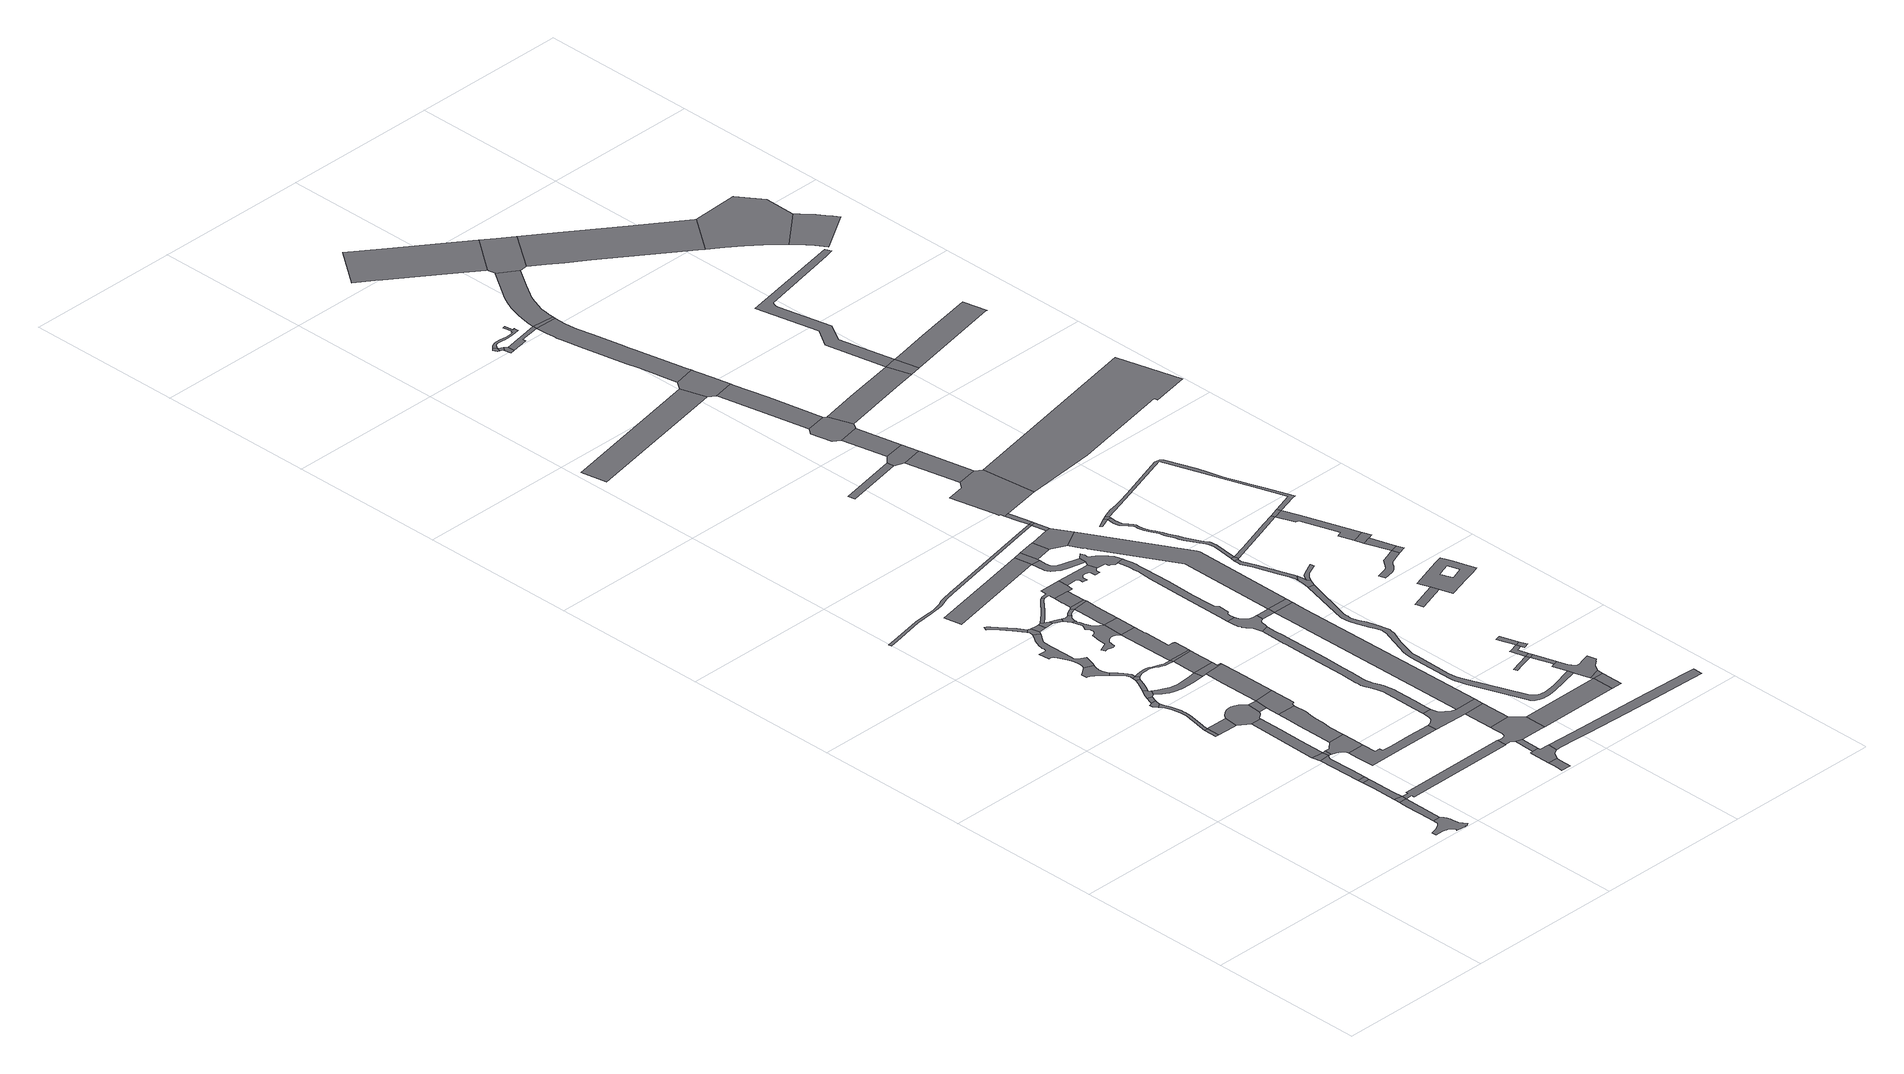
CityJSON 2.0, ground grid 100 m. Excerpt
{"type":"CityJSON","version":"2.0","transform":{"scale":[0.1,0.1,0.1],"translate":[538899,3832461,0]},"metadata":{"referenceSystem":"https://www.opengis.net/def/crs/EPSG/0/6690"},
"CityObjects":{
"road1":{"type":"Road","geometry":[{"type":"MultiSurface","lod":"1","boundaries":[[[0,1,2,3,4,5,6,7,8,9,10,11,12,13,14,15,16,17,18,19,20,21,22,23,24,25,26,27,28,29,30]]]}]},
"road2":{"type":"Road","attributes":{"RoadStructureAttribute.sectionType":"1"},"geometry":[{"type":"MultiSurface","lod":"1","boundaries":[[[31,32,33,34,0,30,35,36]]]}]},
"road3":{"type":"Road","geometry":[{"type":"MultiSurface","lod":"1","boundaries":[[[37,31,36,38]]]}]},
"road4":{"type":"Road","attributes":{"RoadStructureAttribute.sectionType":"1"},"geometry":[{"type":"MultiSurface","lod":"1","boundaries":[[[39,40,41,37,38,42,43,44]]]}]},
"road5":{"type":"Road","geometry":[{"type":"MultiSurface","lod":"1","boundaries":[[[45,46,39,44]]]}]},
"road6":{"type":"Road","geometry":[{"type":"MultiSurface","lod":"1","boundaries":[[[47,48,49,50]]]}]},
"road7":{"type":"Road","attributes":{"RoadStructureAttribute.sectionType":"1"},"geometry":[{"type":"MultiSurface","lod":"1","boundaries":[[[51,52,53,54,55,56,46,45]]]}]},
"road8":{"type":"Road","geometry":[{"type":"MultiSurface","lod":"1","boundaries":[[[57,56,55,58]]]}]},
"road9":{"type":"Road","attributes":{"RoadStructureAttribute.sectionType":"1"},"geometry":[{"type":"MultiSurface","lod":"1","boundaries":[[[59,60,61,62,63,64,65,66,67,68,69,70,71,72,73,74,75,76,77,78,79,80,81,47,50]]]}]},
"road10":{"type":"Road","attributes":{"RoadStructureAttribute.sectionType":"1"},"geometry":[{"type":"MultiSurface","lod":"1","boundaries":[[[82,83,50,49,84,85,86]]]}]},
"road11":{"type":"Road","geometry":[{"type":"MultiSurface","lod":"1","boundaries":[[[87,88,89,90,72,71,91,92,93]]]}]},
"road12":{"type":"Road","attributes":{"RoadStructureAttribute.sectionType":"1"},"geometry":[{"type":"MultiSurface","lod":"1","boundaries":[[[58,55,94,95]]]}]},
"road13":{"type":"Road","attributes":{"RoadStructureAttribute.sectionType":"1"},"geometry":[{"type":"MultiSurface","lod":"1","boundaries":[[[96,97,98,87,93,99]]]}]},
"road14":{"type":"Road","attributes":{"RoadStructureAttribute.sectionType":"1"},"geometry":[{"type":"MultiSurface","lod":"1","boundaries":[[[100,101,102,103,57,58,104,105,106,107]]]}]},
"road15":{"type":"Road","geometry":[{"type":"MultiSurface","lod":"1","boundaries":[[[108,109,96,99,110,111,112,113]]]}]},
"road16":{"type":"Road","geometry":[{"type":"MultiSurface","lod":"1","boundaries":[[[114,115,95,94,116,117,118,119,120,121,122]]]}]},
"road17":{"type":"Road","geometry":[{"type":"MultiSurface","lod":"1","boundaries":[[[123,124,125,126,127,128,129,130,131,132,133,134,135,136,137,138,139,140,141,142,143,144,145,146,147,148]]]}]},
"road18":{"type":"Road","geometry":[{"type":"MultiSurface","lod":"1","boundaries":[[[149,150,151,152,153,154,155,156,157,86,85,100,107,158,159,160,161,162,163]]]}]},
"road19":{"type":"Road","attributes":{"RoadStructureAttribute.sectionType":"1"},"geometry":[{"type":"MultiSurface","lod":"1","boundaries":[[[164,165,166,108,113,167,168,169,170]]]}]},
"road20":{"type":"Road","attributes":{"RoadStructureAttribute.sectionType":"1"},"geometry":[{"type":"MultiSurface","lod":"1","boundaries":[[[171,172,173,174,175,176,138,137,177,178,179,180,181,182,183,184]]]}]},
"road21":{"type":"Road","attributes":{"RoadStructureAttribute.sectionType":"1"},"geometry":[{"type":"MultiSurface","lod":"1","boundaries":[[[185,186,187,188,38,36,189,190,191,192,193]]]}]},
"road22":{"type":"Road","geometry":[{"type":"MultiSurface","lod":"1","boundaries":[[[184,183,164,170,194,195]]]}]},
"road23":{"type":"Road","attributes":{"RoadStructureAttribute.sectionType":"1"},"geometry":[{"type":"MultiSurface","lod":"1","boundaries":[[[196,197,198,199,200,201,202,203,204,205,206,207,208,209,210,211,212,213,214,215,216,217,218,219,220,221,222,223,224,225,226,227,228,229,230,231,232,233,234,235,236,123,148,237,238,239,240,241,242,243,244,245,246,247,248]]]}]},
"road24":{"type":"Road","attributes":{"RoadStructureAttribute.sectionType":"1"},"geometry":[{"type":"MultiSurface","lod":"1","boundaries":[[[249,250,251,252,253,254,255,111,110,256,257,258,259,260,261,262,263,264,265,266,267]]]}]},
"road25":{"type":"Road","attributes":{"RoadStructureAttribute.sectionType":"1"},"geometry":[{"type":"MultiSurface","lod":"1","boundaries":[[[268,269,270,271,114,122,272,273,274,275,276,277]]]}]},
"road26":{"type":"Road","attributes":{"RoadStructureAttribute.sectionType":"1"},"geometry":[{"type":"MultiSurface","lod":"1","boundaries":[[[163,162,278,279]]]}]},
"road27":{"type":"Road","attributes":{"RoadStructureAttribute.sectionType":"1"},"geometry":[{"type":"MultiSurface","lod":"1","boundaries":[[[280,281,282,283,284,285,286,287,288,289,290]]]}]},
"road28":{"type":"Road","attributes":{"RoadStructureAttribute.sectionType":"1"},"geometry":[{"type":"MultiSurface","lod":"1","boundaries":[[[291,292,293,294,295,296,120,119,297,298,299,300,301,302]]]}]},
"road29":{"type":"Road","attributes":{"RoadStructureAttribute.sectionType":"1"},"geometry":[{"type":"MultiSurface","lod":"1","boundaries":[[[303,304,305,306,307,308,309,310,311,312,313,184,195,314,315,316,317,318,319,320,321,322,323,324,325,326]]]}]},
"road30":{"type":"Road","geometry":[{"type":"MultiSurface","lod":"1","boundaries":[[[327,328,329,330,279,278,268,277]]]}]},
"road31":{"type":"Road","geometry":[{"type":"MultiSurface","lod":"1","boundaries":[[[331,290,289,332,196,248,333,334]]]}]},
"road32":{"type":"Road","attributes":{"RoadStructureAttribute.sectionType":"1"},"geometry":[{"type":"MultiSurface","lod":"1","boundaries":[[[335,334,333,336,337]]]}]},
"road33":{"type":"Road","attributes":{"RoadStructureAttribute.sectionType":"1"},"geometry":[{"type":"MultiSurface","lod":"1","boundaries":[[[338,339,340,341,279,330]]]}]},
"road34":{"type":"Road","geometry":[{"type":"MultiSurface","lod":"1","boundaries":[[[342,337,336,343,344,345,346,347,348]]]}]},
"road35":{"type":"Road","geometry":[{"type":"MultiSurface","lod":"1","boundaries":[[[349,350,351,352,353,267,266,340,339]]]}]},
"road36":{"type":"Road","attributes":{"RoadStructureAttribute.sectionType":"1"},"geometry":[{"type":"MultiSurface","lod":"1","boundaries":[[[354,355,356,325,357,267,353]]]}]},
"road37":{"type":"Road","geometry":[{"type":"MultiSurface","lod":"1","boundaries":[[[358,359,360,361,362,363,364,365,366,367,368,369,370,371,372,373,374,375,376,377,378,379,380,381,382,383,384,385,386,387,388,389,390,391,392,393,394,395,396,397,398,399,400,401,402,403,404,405,406,407,408,409,410,411,412,413,414,415,416,417,418,419,420,421,422,423,424]]]}]},
"road38":{"type":"Road","attributes":{"RoadStructureAttribute.sectionType":"1"},"geometry":[{"type":"MultiSurface","lod":"1","boundaries":[[[425,426,427,428,344,343,429,430,431]]]}]},
"road39":{"type":"Road","geometry":[{"type":"MultiSurface","lod":"1","boundaries":[[[326,325,356,432]]]}]},
"road40":{"type":"Road","attributes":{"RoadStructureAttribute.sectionType":"1"},"geometry":[{"type":"MultiSurface","lod":"1","boundaries":[[[433,434,435,436,437,438,439]]]}]},
"road41":{"type":"Road","geometry":[{"type":"MultiSurface","lod":"1","boundaries":[[[440,441,442,443,444,445,446,431,430,358,424,447,448,449,450,451,452,453,454]]]}]},
"road42":{"type":"Road","attributes":{"RoadStructureAttribute.sectionType":"1"},"geometry":[{"type":"MultiSurface","lod":"1","boundaries":[[[455,456,457,458,459,460,342,348,461,462,463,464,465,466,467]]]}]},
"road43":{"type":"Road","attributes":{"RoadStructureAttribute.sectionType":"1"},"geometry":[{"type":"MultiSurface","lod":"1","boundaries":[[[410,468,326,432,469,470,471,472,473,474,475,476,477]]]}]},
"road44":{"type":"Road","attributes":{"RoadStructureAttribute.sectionType":"1"},"geometry":[{"type":"MultiSurface","lod":"1","boundaries":[[[478,479,480,481,482,483,484,485,486,487,488,489,490,491,492,493,494,495,496,497,498,499,500,501,502,503]]]}]},
"road45":{"type":"Road","geometry":[{"type":"MultiSurface","lod":"1","boundaries":[[[504,505,506,507,508,433,439,509,510,511,512,513,514,515]]]}]},
"road46":{"type":"Road","attributes":{"RoadStructureAttribute.sectionType":"1"},"geometry":[{"type":"MultiSurface","lod":"1","boundaries":[[[516,517,518,519,520]]]}]},
"road47":{"type":"Road","attributes":{"RoadStructureAttribute.sectionType":"1"},"geometry":[{"type":"MultiSurface","lod":"1","boundaries":[[[521,504,515,522]]]}]},
"road48":{"type":"Road","attributes":{"RoadStructureAttribute.sectionType":"1"},"geometry":[{"type":"MultiSurface","lod":"1","boundaries":[[[523,524,525,526,527,528,529,530,454,453,531,532,533,534,535,536]]]}]},
"road49":{"type":"Road","geometry":[{"type":"MultiSurface","lod":"1","boundaries":[[[411,410,477,537]]]}]},
"road50":{"type":"Road","attributes":{"RoadStructureAttribute.sectionType":"1"},"geometry":[{"type":"MultiSurface","lod":"1","boundaries":[[[538,539,536,540,541,542,411,537]]]}]},
"road51":{"type":"Road","geometry":[{"type":"MultiSurface","lod":"1","boundaries":[[[543,544,523,536,539]]]}]},
"road52":{"type":"Road","attributes":{"RoadStructureAttribute.sectionType":"1"},"geometry":[{"type":"MultiSurface","lod":"1","boundaries":[[[545,546,547,548,549,550,302,301,551,552,553,554,555,556,557,558,559,560,561]]]}]},
"road53":{"type":"Road","geometry":[{"type":"MultiSurface","lod":"1","boundaries":[[[562,563,564,565,566,567,568,569,570,193,192,571,572,573,574,575,576,577,578,521,522,579,580,581,582,583,584]]]}]},
"road54":{"type":"Road","attributes":{"RoadStructureAttribute.sectionType":"1"},"geometry":[{"type":"MultiSurface","lod":"1","boundaries":[[[585,586,587,588,544,543,589,590]]]}]},
"road55":{"type":"Road","geometry":[{"type":"MultiSurface","lod":"1","boundaries":[[[591,592,593,594,455,467,595,596,597,585,590,598,599,600,601,602]]]}]},
"road56":{"type":"Road","attributes":{"RoadStructureAttribute.sectionType":"1"},"geometry":[{"type":"MultiSurface","lod":"1","boundaries":[[[551,562,584,552]]]}]},
"road57":{"type":"Road","attributes":{"RoadStructureAttribute.sectionType":"1"},"geometry":[{"type":"MultiSurface","lod":"1","boundaries":[[[603,604,605,606,607,608,609,610,611,612,613,614,615,616,617,618,619,620,621,622,623,624,625,626,627,628,629,630,631,632,633,634,635,636,637,638,639,545,561]]]}]},
"road58":{"type":"Road","attributes":{"RoadStructureAttribute.sectionType":"1"},"geometry":[{"type":"MultiSurface","lod":"1","boundaries":[[[640,602,601,641,642,643,644,645,646,647,648,649,650,651,652,653,654,655,656,657,658,659]]]}]},
"road59":{"type":"Road","geometry":[{"type":"MultiSurface","lod":"1","boundaries":[[[660,516,520,661,662]]]}]},
"road60":{"type":"Road","geometry":[{"type":"MultiSurface","lod":"1","boundaries":[[[663,664,665,666,667,668,669,670,671,623,622,672,673,674,675,676,677,678,679,680,681,682,683]]]}]},
"road61":{"type":"Road","attributes":{"RoadStructureAttribute.sectionType":"1"},"geometry":[{"type":"MultiSurface","lod":"1","boundaries":[[[684,685,686,554,553,687,688]]]}]},
"road62":{"type":"Road","attributes":{"RoadStructureAttribute.sectionType":"1"},"geometry":[{"type":"MultiSurface","lod":"1","boundaries":[[[520,689,690,691,692,693,694,695,696,697,698,699,700,701,661]]]}]},
"road63":{"type":"Road","attributes":{"RoadStructureAttribute.sectionType":"1"},"geometry":[{"type":"MultiSurface","lod":"1","boundaries":[[[702,660,662,703]]]}]},
"road64":{"type":"Road","attributes":{"RoadStructureAttribute.sectionType":"1"},"geometry":[{"type":"MultiSurface","lod":"1","boundaries":[[[704,705,706,707,708,709,710,711,712,713,714,715,716,717,718,719,720,721,722,723,724,725,726,727,728,729,663,683]]]}]},
"road65":{"type":"Road","attributes":{"RoadStructureAttribute.sectionType":"1"},"geometry":[{"type":"MultiSurface","lod":"1","boundaries":[[[581,580,730,731]]]}]},
"road66":{"type":"Road","attributes":{"RoadStructureAttribute.sectionType":"1"},"geometry":[{"type":"MultiSurface","lod":"1","boundaries":[[[732,733,734,735,736]]]}]},
"road67":{"type":"Road","attributes":{"RoadStructureAttribute.sectionType":"1"},"geometry":[{"type":"MultiSurface","lod":"1","boundaries":[[[737,677,676,684,738]]]}]},
"road68":{"type":"Road","geometry":[{"type":"MultiSurface","lod":"1","boundaries":[[[739,740,741,742,743,744,745,746,696,695,747,748,659,658,749,750,751,752,753,720,719]]]}]},
"road69":{"type":"Road","attributes":{"RoadStructureAttribute.sectionType":"1"},"geometry":[{"type":"MultiSurface","lod":"1","boundaries":[[[754,755,756,757,513,512,758,759,760,761,762,763,764,765]]]}]},
"road70":{"type":"Road","geometry":[{"type":"MultiSurface","lod":"1","boundaries":[[[738,684,688,766]]]}]},
"road71":{"type":"Road","geometry":[{"type":"MultiSurface","lod":"1","boundaries":[[[767,768,769,770,771,702,703,772,773,774,775]]]}]},
"road72":{"type":"Road","attributes":{"RoadStructureAttribute.sectionType":"1"},"geometry":[{"type":"MultiSurface","lod":"1","boundaries":[[[776,777,778,775,774,779,780,781,782,783,738,766]]]}]},
"road73":{"type":"Road","attributes":{"RoadStructureAttribute.sectionType":"1"},"geometry":[{"type":"MultiSurface","lod":"1","boundaries":[[[784,785,786,787]]]}]},
"road74":{"type":"Road","attributes":{"RoadStructureAttribute.sectionType":"1"},"geometry":[{"type":"MultiSurface","lod":"1","boundaries":[[[788,503,768,767]]]}]},
"road75":{"type":"Road","geometry":[{"type":"MultiSurface","lod":"1","boundaries":[[[789,478,503,788]]]}]},
"road76":{"type":"Road","attributes":{"RoadStructureAttribute.sectionType":"1"},"geometry":[{"type":"MultiSurface","lod":"1","boundaries":[[[790,791,792,793,794,478,789]]]}]},
"road77":{"type":"Road","geometry":[{"type":"MultiSurface","lod":"1","boundaries":[[[795,796,797,798,799,800]]]}]},
"road78":{"type":"Road","attributes":{"RoadStructureAttribute.sectionType":"1"},"geometry":[{"type":"MultiSurface","lod":"1","boundaries":[[[801,802,803,804,805,806,807,808,809,810,811,812,813,814,815,816,817,818,819,820,821,822,823,824,825,826,827,828,829,830,831,832,833,834,835,836,837,838,839,840,841,842,843,844,845,846,847,848,849,850,851,852,853,854,855,856,857,858,859,860,861,862,863,864,865,866,867,868]]]}]},
"road79":{"type":"Road","geometry":[{"type":"MultiSurface","lod":"1","boundaries":[[[731,730,869,870]]]}]},
"road80":{"type":"Road","attributes":{"RoadStructureAttribute.sectionType":"1"},"geometry":[{"type":"MultiSurface","lod":"1","boundaries":[[[871,872,731,870]]]}]},
"road81":{"type":"Road","geometry":[{"type":"MultiSurface","lod":"1","boundaries":[[[873,795,800,874]]]}]},
"road82":{"type":"Road","attributes":{"RoadStructureAttribute.sectionType":"1"},"geometry":[{"type":"MultiSurface","lod":"1","boundaries":[[[874,800,875,876]]]}]},
"road83":{"type":"Road","attributes":{"RoadStructureAttribute.sectionType":"1"},"geometry":[{"type":"MultiSurface","lod":"1","boundaries":[[[877,878,879,880,795,873,881,882]]]}]},
"road84":{"type":"Road","geometry":[{"type":"MultiSurface","lod":"1","boundaries":[[[883,884,885,886,887,888,876,875,889,837,836,872,871,890,891,892,893,894,895]]]}]},
"road85":{"type":"Road","geometry":[{"type":"MultiSurface","lod":"1","boundaries":[[[896,897,898,899,900,901,902,903,904,793,792,905,906,907]]]}]},
"road86":{"type":"Road","geometry":[{"type":"MultiSurface","lod":"1","boundaries":[[[908,909,910,911,912]]]}]},
"road87":{"type":"Road","attributes":{"RoadStructureAttribute.sectionType":"1"},"geometry":[{"type":"MultiSurface","lod":"1","boundaries":[[[913,914,915,916,917,877,918]]]}]},
"road88":{"type":"Road","geometry":[{"type":"MultiSurface","lod":"1","boundaries":[[[919,920,918,877,882]]]}]},
"road89":{"type":"Road","attributes":{"RoadStructureAttribute.sectionType":"1"},"geometry":[{"type":"MultiSurface","lod":"1","boundaries":[[[921,912,911,922,923,924]]]}]},
"road90":{"type":"Road","geometry":[{"type":"MultiSurface","lod":"1","boundaries":[[[925,926,927,928,801,868,929,930]]]}]},
"road91":{"type":"Road","geometry":[{"type":"MultiSurface","lod":"1","boundaries":[[[931,932,933,934]]]}]},
"road92":{"type":"Road","geometry":[{"type":"MultiSurface","lod":"1","boundaries":[[[924,923,935,936,937]]]}]},
"road93":{"type":"Road","attributes":{"RoadStructureAttribute.sectionType":"1"},"geometry":[{"type":"MultiSurface","lod":"1","boundaries":[[[938,939,940,941,942,943,944,945,946,927,926,947,948,949]]]}]},
"road94":{"type":"Road","geometry":[{"type":"MultiSurface","lod":"1","boundaries":[[[950,938,949,951,952]]]}]},
"road95":{"type":"Road","attributes":{"RoadStructureAttribute.sectionType":"1"},"geometry":[{"type":"MultiSurface","lod":"1","boundaries":[[[934,953,954,955,956,957,958,959,960,961,962,963,964,965,966,967,968,969,970,971,972,973,974,975,976,950,952,977,978,979,980,981,982,983,984,985,986,987,988,989,990,991,992,993,994,995,996,997,998,999,1000]]]}]},
"road96":{"type":"Road","geometry":[{"type":"MultiSurface","lod":"1","boundaries":[[[1001,931,934,1000,1002]]]}]},
"road97":{"type":"Road","geometry":[{"type":"MultiSurface","lod":"1","boundaries":[[[1003,1004,784,787,1005,1006]]]}]},
"road98":{"type":"Road","attributes":{"RoadStructureAttribute.sectionType":"1"},"geometry":[{"type":"MultiSurface","lod":"1","boundaries":[[[1006,1005,898,897]]]}]},
"road99":{"type":"Road","geometry":[{"type":"MultiSurface","lod":"1","boundaries":[[[1007,1008,1009,1010,1011,1012,930,929]]]}]},
"road100":{"type":"Road","attributes":{"RoadStructureAttribute.sectionType":"1"},"geometry":[{"type":"MultiSurface","lod":"1","boundaries":[[[1013,1014,1015,1016,1017,1018,1019,1020,1021,1022,1023,1024,1025,1026,1027,1028,1029,1030,1031,1032,1033,1034,1035,1036,1037,1038,1039,1040,1041,1042,908,912]]]}]},
"road101":{"type":"Road","attributes":{"RoadStructureAttribute.sectionType":"1"},"geometry":[{"type":"MultiSurface","lod":"1","boundaries":[[[1043,1044,1004,1003]]]}]},
"road102":{"type":"Road","geometry":[{"type":"MultiSurface","lod":"1","boundaries":[[[1045,1046,1047,1048,1049,1044,1043,1050,1051]]]}]},
"road103":{"type":"Road","attributes":{"RoadStructureAttribute.sectionType":"1"},"geometry":[{"type":"MultiSurface","lod":"1","boundaries":[[[1052,937,936,1053,1054,1055]]]}]},
"road104":{"type":"Road","geometry":[{"type":"MultiSurface","lod":"1","boundaries":[[[1056,1057,1058,1059,1060]]]}]},
"road105":{"type":"Road","attributes":{"RoadStructureAttribute.sectionType":"1"},"geometry":[{"type":"MultiSurface","lod":"1","boundaries":[[[1061,1062,1063,1064,1065,1066,1067,1068,1046,1045]]]}]},
"road106":{"type":"Road","geometry":[{"type":"MultiSurface","lod":"1","boundaries":[[[1069,1070,1071,1072,1073,1074,1075,732,736,1065,1064]]]}]},
"road107":{"type":"Road","attributes":{"RoadStructureAttribute.sectionType":"1"},"geometry":[{"type":"MultiSurface","lod":"1","boundaries":[[[1076,1077,1078,952,951,1079,1080]]]}]},
"road108":{"type":"Road","attributes":{"RoadStructureAttribute.sectionType":"1"},"geometry":[{"type":"MultiSurface","lod":"1","boundaries":[[[1055,1081,1082,1083,1084,1085,1086,1087,1088,1089,1073,1072,1090,1091,1092,1093,1094,1095,1096,1097,1098,1099,1100]]]}]},
"road109":{"type":"Road","geometry":[{"type":"MultiSurface","lod":"1","boundaries":[[[1052,1055,1100,1101]]]}]},
"road110":{"type":"Road","geometry":[{"type":"MultiSurface","lod":"1","boundaries":[[[1102,1103,1104,1105,1106,1107,1108,1109,1110,1111,1112,1113,1114,1115,1116,1117,1118,1119]]]}]},
"road111":{"type":"Road","attributes":{"RoadStructureAttribute.sectionType":"1"},"geometry":[{"type":"MultiSurface","lod":"1","boundaries":[[[1120,1121,1122,1123,1124,1125,1056,1060,1126,1127,1128,1129,1130,1131,1132,1133],[1134,1135,1136,1137,1138,1139,1140,1141,1142,1143,1144,1145]]]}]},
"road112":{"type":"Road","attributes":{"RoadStructureAttribute.sectionType":"1"},"geometry":[{"type":"MultiSurface","lod":"1","boundaries":[[[1146,1147,1148,1149,1150,1151,1152,1153,1154,1155,1156,1157,1158,1159,1160,1161,1162,1163,1164,1165,1166,1167,1168,1169,1001,1002,1170,1171,1172,1173,1174,1175,1176]]]}]},
"road113":{"type":"Road","attributes":{"RoadStructureAttribute.sectionType":"1"},"geometry":[{"type":"MultiSurface","lod":"1","boundaries":[[[1177,1178,1102,1179]]]}]},
"road114":{"type":"Road","attributes":{"RoadStructureAttribute.sectionType":"1"},"geometry":[{"type":"MultiSurface","lod":"1","boundaries":[[[1180,1181,1182,1183,1184,1185,1186,1187,1188,1189,1190,1191,1052,1101,1192,1193,1194,1195,1196,1197,1198,1199,1200,1201]]]}]},
"road115":{"type":"Road","geometry":[{"type":"MultiSurface","lod":"1","boundaries":[[[1179,1102,1119,1202]]]}]},
"road116":{"type":"Road","attributes":{"RoadStructureAttribute.sectionType":"1"},"geometry":[{"type":"MultiSurface","lod":"1","boundaries":[[[1203,1204,1051,1050,1205,1206,1207]]]}]},
"road117":{"type":"Road","geometry":[{"type":"MultiSurface","lod":"1","boundaries":[[[1175,1208,1076,1080,1176]]]}]},
"road118":{"type":"Road","geometry":[{"type":"MultiSurface","lod":"1","boundaries":[[[1209,1210,1178,1177,1211]]]}]},
"road119":{"type":"Road","attributes":{"RoadStructureAttribute.sectionType":"1"},"geometry":[{"type":"MultiSurface","lod":"1","boundaries":[[[1212,1176,1080,1213,1214,1215,1216,1210,1209]]]}]},
"road120":{"type":"Road","attributes":{"RoadStructureAttribute.sectionType":"1"},"geometry":[{"type":"MultiSurface","lod":"1","boundaries":[[[1217,1218,1219,1220,1221,1222,1223,1224,1225,1226]]]}]},
"road121":{"type":"Road","attributes":{"RoadStructureAttribute.sectionType":"1"},"geometry":[{"type":"MultiSurface","lod":"1","boundaries":[[[1227,907,906,1228,1229,1230,1231]]]}]},
"road122":{"type":"Road","geometry":[{"type":"MultiSurface","lod":"1","boundaries":[[[1232,1226,1225,1233,1234,1180,1201,1235,1236,1237]]]}]},
"road123":{"type":"Road","geometry":[{"type":"MultiSurface","lod":"1","boundaries":[[[1238,1203,1207,1239]]]}]},
"road124":{"type":"Road","attributes":{"RoadStructureAttribute.sectionType":"1"},"geometry":[{"type":"MultiSurface","lod":"1","boundaries":[[[1240,1241,1242,1237,1236,1243,1244,1245,1246,1247,1248,1249,1250]]]}]},
"road125":{"type":"Road","attributes":{"RoadStructureAttribute.sectionType":"1"},"geometry":[{"type":"MultiSurface","lod":"1","boundaries":[[[1251,1252,1253,1254,1203,1238,1255,1256,1257,1258,1259,1260,1261,1262]]]}]},
"road126":{"type":"Road","attributes":{"RoadStructureAttribute.sectionType":"1"},"geometry":[{"type":"MultiSurface","lod":"1","boundaries":[[[1263,1264,1265,1266,1238,1239,1267,1268]]]}]},
"road127":{"type":"Road","geometry":[{"type":"MultiSurface","lod":"1","boundaries":[[[1269,1250,1249,1270,1271,1272,1273,1274,1275,1276,1277]]]}]},
"road128":{"type":"Road","attributes":{"RoadStructureAttribute.sectionType":"1"},"geometry":[{"type":"MultiSurface","lod":"1","boundaries":[[[1278,1279,1280,1281,1282,1276,1275,1283,1284,1285,1286,1287,1288,1289]]]}]}
},
"vertices":[
[834,169,0],[834,149,0],[832,139,0],[825,131,0],[817,121,0],[785,103,0],[780,102,0],[765,96,0],[742,90,0],[742,61,0],[790,61,0],[808,58,0],[819,57,0],[828,56,0],[840,46,0],[853,36,0],[856,21,0],[855,14,0],[854,14,0],[915,6,0],[918,10,0],[923,10,0],[928,7,0],[946,20,0],[930,42,0],[915,60,0],[910,102,0],[910,119,0],[902,137,0],[894,152,0],[879,169,0],
[833,428,0],[832,404,0],[833,304,0],[833,268,0],[880,244,0],[882,427,0],
[834,469,0],[884,459,0],
[834,706,0],[835,624,0],[835,546,0],[883,529,0],[882,684,0],[881,707,0],
[881,742,0],[829,741,0],
[599,1683,0],[598,1598,0],[620,1598,0],[622,1684,0],
[880,837,0],[878,999,0],[881,1011,0],[888,1022,0],[893,1027,0],[826,1021,0],
[815,1074,0],[890,1071,0],
[626,1719,0],[628,1729,0],[634,1754,0],[641,1796,0],[650,1831,0],[652,1856,0],[652,1882,0],[652,1886,0],[649,1911,0],[644,1941,0],[636,1976,0],[623,2014,0],[616,2041,0],[586,2021,0],[606,1991,0],[619,1959,0],[627,1924,0],[632,1889,0],[632,1881,0],[633,1854,0],[625,1819,0],[613,1759,0],[612,1750,0],
[662,1686,0],[639,1686,0],[734,1595,0],[755,1595,0],[764,1683,0],
[585,2078,0],[575,2071,0],[565,2068,0],[566,2048,0],[615,2059,0],[616,2061,0],[620,2076,0],
[913,1027,0],[913,1071,0],
[606,2129,0],[593,2091,0],[589,2085,0],[635,2119,0],
[823,1546,0],[822,1484,0],[815,1143,0],[815,1091,0],[890,1087,0],[891,1236,0],[892,1396,0],[893,1544,0],
[642,2196,0],[617,2159,0],[655,2131,0],[674,2165,0],[659,2174,0],[665,2183,0],
[992,1115,0],[944,1071,0],[941,1017,0],[966,1002,0],[981,987,0],[989,968,0],[1099,969,0],[1098,1046,0],[1097,1116,0],
[580,2586,0],[549,2564,0],[548,2563,0],[533,2552,0],[523,2545,0],[525,2507,0],[530,2506,0],[541,2503,0],[550,2499,0],[555,2496,0],[558,2495,0],[567,2488,0],[576,2480,0],[593,2463,0],[622,2434,0],[643,2453,0],[636,2466,0],[631,2476,0],[627,2488,0],[624,2501,0],[623,2512,0],[624,2522,0],[625,2530,0],[628,2540,0],[632,2551,0],[636,2561,0],
[924,1712,0],[909,1727,0],[886,1739,0],[864,1744,0],[847,1743,0],[841,1743,0],[821,1738,0],[801,1725,0],[781,1710,0],[893,1556,0],[905,1564,0],[920,1574,0],[930,1584,0],[937,1597,0],[944,1689,0],
[688,2297,0],[686,2291,0],[678,2267,0],[681,2212,0],[696,2242,0],[710,2277,0],[713,2287,0],
[715,2352,0],[705,2374,0],[690,2394,0],[672,2417,0],[671,2418,0],[652,2440,0],[644,2416,0],[652,2408,0],[662,2396,0],[677,2379,0],[685,2362,0],[693,2339,0],[693,2322,0],[718,2327,0],
[1642,478,0],[929,473,0],[929,464,0],[928,457,0],[928,429,0],[928,410,0],[1643,415,0],[1643,418,0],[1642,474,0],
[718,2295,0],[728,2305,0],
[619,3013,0],[611,3001,0],[596,2976,0],[587,2961,0],[578,2941,0],[575,2934,0],[568,2917,0],[563,2902,0],[561,2890,0],[560,2880,0],[561,2877,0],[561,2865,0],[560,2859,0],[560,2858,0],[558,2854,0],[556,2851,0],[553,2849,0],[549,2848,0],[541,2847,0],[504,2851,0],[510,2780,0],[524,2780,0],[531,2780,0],[537,2778,0],[542,2775,0],[543,2773,0],[547,2767,0],[552,2756,0],[570,2716,0],[573,2708,0],[576,2702,0],[579,2692,0],[581,2688,0],[585,2670,0],[588,2654,0],[590,2643,0],[590,2631,0],[590,2629,0],[589,2618,0],[587,2605,0],[586,2600,0],[645,2582,0],[647,2586,0],[651,2598,0],[657,2615,0],[664,2645,0],[625,2668,0],[609,2692,0],[608,2711,0],[608,2752,0],[606,2864,0],[609,2923,0],[655,2988,0],
[922,2114,0],[855,2108,0],[822,2108,0],[805,2108,0],[772,2115,0],[745,2127,0],[710,2144,0],[693,2099,0],[730,2077,0],[750,2070,0],[768,2065,0],[805,2058,0],[820,2058,0],[828,2058,0],[853,2056,0],[888,2059,0],[935,2062,0],[972,2065,0],[967,2122,0],
[992,1506,0],[992,1428,0],[992,1347,0],[992,1240,0],[1096,1219,0],[1106,1279,0],[1105,1337,0],[1111,1381,0],[1117,1421,0],[1113,1506,0],
[992,1597,0],[1004,1688,0],
[602,3116,0],[539,3200,0],[514,3232,0],[501,3245,0],[489,3252,0],[476,3227,0],[486,3222,0],[507,3200,0],[570,3115,0],[616,3051,0],[633,3068,0],
[1342,851,0],[1204,850,0],[1172,849,0],[1135,851,0],[1135,874,0],[1100,874,0],[989,898,0],[993,790,0],[1093,789,0],[1238,788,0],[1487,788,0],[1487,850,0],
[915,2301,0],[900,2306,0],[880,2314,0],[850,2326,0],[833,2336,0],[822,2337,0],[815,2338,0],[807,2339,0],[793,2340,0],[765,2337,0],[743,2335,0],[743,2312,0],[763,2320,0],[790,2323,0],[809,2323,0],[813,2323,0],[830,2321,0],[853,2311,0],[876,2299,0],[893,2291,0],[906,2286,0],[931,2284,0],[966,2279,0],[961,2299,0],
[1118,1526,0],[1131,1526,0],[1136,1534,0],[1135,1697,0],
[641,3064,0],[623,3033,0],[666,3004,0],[653,3059,0],
[693,3057,0],[718,3009,0],[713,3057,0],
[1133,1967,0],[1133,2077,0],[1003,2067,0],[1003,1936,0],
[728,3062,0],[776,3014,0],[775,3035,0],[761,3044,0],[753,3046,0],[748,3047,0],[746,3048,0],
[1133,2084,0],[1118,2084,0],[1108,2083,0],[1108,2088,0],[1107,2123,0],
[1107,2182,0],[1106,2208,0],[1106,2286,0],[967,2149,0],
[858,2945,0],[874,2886,0],[875,2882,0],[856,2844,0],[864,2838,0],[869,2833,0],[870,2832,0],[873,2827,0],[875,2820,0],[876,2813,0],[876,2804,0],[875,2798,0],[873,2792,0],[870,2788,0],[866,2784,0],[861,2781,0],[852,2776,0],[842,2773,0],[832,2716,0],[832,2704,0],[833,2668,0],[774,2643,0],[784,2617,0],[790,2620,0],[796,2621,0],[800,2621,0],[805,2621,0],[818,2615,0],[827,2613,0],[836,2612,0],[841,2612,0],[846,2613,0],[849,2615,0],[852,2618,0],[854,2622,0],[855,2629,0],[856,2642,0],[858,2654,0],[859,2660,0],[862,2666,0],[865,2670,0],[869,2675,0],[874,2679,0],[882,2684,0],[893,2689,0],[895,2690,0],[904,2692,0],[911,2692,0],[917,2692,0],[923,2690,0],[930,2687,0],[943,2679,0],[957,2668,0],[959,2801,0],[941,2812,0],[929,2821,0],[926,2824,0],[918,2833,0],[909,2844,0],[904,2853,0],[899,2863,0],[894,2875,0],[889,2889,0],[888,2895,0],[883,2914,0],[879,2930,0],[878,2940,0],
[828,3013,0],[817,3018,0],[803,3024,0],[782,3032,0],[803,3001,0],[827,2989,0],[839,3008,0],
[1106,2298,0],
[1680,121,0],[1680,77,0],[1680,57,0],[1678,20,0],[1739,17,0],[1742,95,0],[1744,120,0],
[885,3005,0],[880,3003,0],[875,3001,0],[867,3001,0],[865,3001,0],[858,3002,0],[850,3004,0],[878,2948,0],[879,2956,0],[882,2963,0],[886,2971,0],[892,2981,0],[894,2984,0],[903,2995,0],[887,3006,0],
[909,3231,0],[899,3224,0],[874,3201,0],[867,3193,0],[820,3144,0],[795,3118,0],[787,3085,0],[822,3118,0],[835,3132,0],[870,3170,0],[899,3201,0],[906,3209,0],[919,3216,0],
[960,2318,0],[1107,2403,0],[1102,2403,0],[1102,2408,0],[1092,2408,0],[1092,2411,0],[1062,2410,0],[1060,2585,0],[1060,2590,0],[1060,2668,0],
[1383,3788,0],[1326,3775,0],[600,3625,0],[540,3610,0],[510,3600,0],[475,3584,0],[438,3574,0],[413,3569,0],[381,3566,0],[321,3563,0],[263,3555,0],[59,3513,0],[1,3502,0],[4,3485,0],[61,3495,0],[266,3537,0],[323,3545,0],[381,3551,0],[418,3556,0],[443,3559,0],[481,3567,0],[518,3582,0],[548,3592,0],[608,3606,0],[1328,3758,0],[1386,3771,0],
[1698,262,0],[1696,260,0],[1686,260,0],[1681,262,0],[1681,247,0],[1757,145,0],[1767,160,0],[1784,173,0],[1804,181,0],[1806,246,0],[1741,248,0],[1741,261,0],
[1091,3613,0],[789,3552,0],[400,3473,0],[423,3361,0],[1113,3503,0],
[1704,397,0],[1745,386,0],
[945,3047,0],[936,3042,0],[928,3038,0],[910,3028,0],[903,3023,0],[901,3021,0],[900,3020,0],[893,3012,0],[906,2998,0],[911,3003,0],[920,3009,0],[929,3014,0],[940,3019,0],[958,3025,0],
[1060,2801,0],
[1061,2956,0],[1061,3035,0],[958,2995,0],[958,2929,0],[958,2840,0],
[1060,3056,0],[958,3055,0],
[1550,952,0],[1549,906,0],[1544,891,0],[1534,875,0],[1522,865,0],[1507,855,0],[1708,787,0],[1848,788,0],[1847,851,0],[1708,850,0],[1687,855,0],[1667,864,0],[1647,879,0],[1629,894,0],[1617,914,0],[1611,931,0],[1609,951,0],
[1710,594,0],[1710,566,0],[1711,508,0],[1707,491,0],[1701,483,0],[1700,482,0],[1692,477,0],[1683,474,0],[1677,473,0],[1659,418,0],[1676,418,0],[1680,418,0],[1687,415,0],[1695,411,0],[1699,406,0],[1702,403,0],[1704,400,0],[1894,386,0],[1920,386,0],[1919,527,0],[1892,554,0],[1878,567,0],[1849,595,0],
[959,3177,0],[957,3119,0],[957,3107,0],[958,3073,0],[1060,3120,0],[1059,3175,0],
[961,3284,0],[958,3262,0],[959,3242,0],[921,3236,0],[931,3219,0],[959,3219,0],[959,3202,0],[1087,3175,0],[1094,3176,0],[1094,3200,0],[1096,3218,0],[1097,3283,0],
[1608,981,0],[1607,1076,0],[1606,1196,0],[1606,1231,0],[1603,1259,0],[1598,1291,0],[1590,1321,0],[1575,1358,0],[1567,1383,0],[1564,1401,0],[1564,1423,0],[1566,1512,0],[1568,1576,0],[1569,1713,0],[1570,1833,0],[1569,1946,0],[1569,1969,0],[1568,2038,0],[1567,2095,0],[1569,2155,0],[1517,2140,0],[1514,1977,0],[1514,1967,0],[1514,1715,0],[1515,1538,0],[1514,1497,0],[1511,1430,0],[1512,1405,0],[1512,1388,0],[1517,1368,0],[1533,1320,0],[1543,1290,0],[1548,1271,0],[1551,1251,0],[1551,1226,0],[1552,1128,0],[1551,1023,0],
[1308,3280,0],[1169,3221,0],[1179,3216,0],[1184,3204,0],[1182,3181,0],[1214,3181,0],[1214,3209,0],[1219,3219,0],[1229,3227,0],[1244,3229,0],[1266,3227,0],[1274,3220,0],[1279,3207,0],[1279,3181,0],[1312,3181,0],[1314,3198,0],[1316,3210,0],[1324,3218,0],[1334,3223,0],[1318,3283,0],
[1149,3625,0],[1170,3499,0],[1171,3515,0],
[1457,2347,0],[1458,2302,0],[1461,2272,0],[1468,2254,0],[1468,2252,0],[1479,2230,0],[1504,2195,0],[1509,2177,0],[1514,2162,0],[1572,2176,0],[1576,2206,0],[1586,2218,0],[1596,2223,0],[1606,2226,0],[1608,2274,0],[1581,2276,0],[1563,2280,0],[1545,2293,0],[1530,2308,0],[1518,2327,0],[1510,2347,0],
[1697,2227,0],[1697,2222,0],[1697,2127,0],[1836,2128,0],[1837,2226,0],
[1117,3408,0],[1125,3396,0],[1135,3381,0],[1183,3346,0],[1228,3332,0],[1285,3320,0],[1333,3308,0],[1337,3358,0],[1240,3382,0],[1202,3394,0],[1182,3406,0],[1172,3424,0],[1167,3451,0],
[1263,3648,0],[1285,3538,0],
[1507,2375,0],[1508,2397,0],[1525,2412,0],[1527,2483,0],[1510,2500,0],[1510,2552,0],[1509,2660,0],[1511,2750,0],[1512,2850,0],[1512,2940,0],[1511,3032,0],[1510,3077,0],[1510,3092,0],[1507,3125,0],[1499,3172,0],[1496,3187,0],[1449,3176,0],[1452,3167,0],[1454,3159,0],[1460,3124,0],[1463,3092,0],[1464,3065,0],[1466,3039,0],[1461,2942,0],[1459,2677,0],[1457,2407,0],
[2446,389,0],[2446,529,0],
[1011,6083,0],[73,5894,0],[44,5888,0],[74,5722,0],[1058,5919,0],
[1631,2274,0],[1697,2273,0],
[1491,3207,0],[1481,3234,0],[1463,3262,0],[1441,3286,0],[1413,3311,0],[1378,3336,0],[1382,3363,0],[1372,3386,0],[1326,3295,0],[1323,3288,0],[1396,3221,0],[1399,3194,0],[1414,3191,0],[1424,3184,0],[1432,3176,0],
[2822,211,0],[2571,221,0],[2548,222,0],[1987,240,0],[1834,184,0],[1961,177,0],[2044,173,0],[2331,161,0],[2544,155,0],[2828,146,0],[2891,144,0],[2894,208,0],
[1837,2274,0],
[1435,3680,0],[1407,3676,0],[1402,3676,0],[1363,3668,0],[1273,3650,0],[1291,3535,0],[1371,3497,0],[1380,3493,0],[1501,3560,0],
[1840,2934,0],[1840,2943,0],[1835,2953,0],[1422,3414,0],[1424,3412,0],[1432,3397,0],[1434,3392,0],[1699,2907,0],
[1277,4763,0],[894,4686,0],[903,4642,0],[1281,4719,0],
[1416,3776,0],
[1412,3794,0],
[1402,3846,0],[1385,3928,0],[1382,3945,0],[1350,3938,0],[1366,3864,0],
[2344,948,0],[2275,925,0],[2206,902,0],[2213,881,0],[2262,896,0],[2354,924,0],
[2003,2270,0],[1928,1992,0],[1914,1936,0],[1914,1924,0],[1914,1914,0],[1914,1891,0],[1920,1864,0],[1930,1827,0],[1945,1784,0],[1958,1752,0],[1968,1727,0],[1974,1705,0],[1979,1682,0],[1977,1667,0],[1977,1647,0],[1969,1628,0],[1967,1622,0],[1921,1494,0],[1909,1449,0],[1902,1414,0],[1899,1389,0],[1897,1089,0],[1900,1077,0],[1903,1052,0],[1913,1009,0],[1921,982,0],[2042,646,0],[2052,626,0],[2070,606,0],[2092,594,0],[2120,589,0],[2133,589,0],[2155,589,0],[2190,592,0],[2215,595,0],[2409,647,0],[2399,682,0],[2249,638,0],[2202,630,0],[2169,627,0],[2150,628,0],[2137,629,0],[2114,639,0],[2097,656,0],[2084,676,0],[1950,1030,0],[1937,1074,0],[1930,1104,0],[1929,1132,0],[1934,1372,0],[1932,1407,0],[1936,1424,0],[1968,1527,0],[1995,1590,0],[2007,1620,0],[2011,1640,0],[2014,1660,0],[2011,1690,0],[2003,1727,0],[1993,1765,0],[1980,1802,0],[1962,1844,0],[1952,1877,0],[1947,1897,0],[1949,1917,0],[1949,1919,0],[1951,1947,0],[2041,2263,0],
[2517,389,0],[2516,529,0],
[2520,570,0],[2441,546,0],
[2376,958,0],[2384,933,0],
[2400,784,0],[2427,792,0],
[2387,1064,0],[2325,1045,0],[2317,1042,0],[2320,1032,0],[2357,1023,0],[2395,1035,0],
[2526,695,0],[2494,685,0],[2479,685,0],[2463,697,0],[2456,710,0],[2446,730,0],[2373,774,0],[2534,601,0],[2547,616,0],[2574,638,0],[2576,640,0],[2594,654,0],[2580,712,0],
[1554,4369,0],[1553,4371,0],[1417,4345,0],[1387,4303,0],[1269,4279,0],[1327,3998,0],[1333,3967,0],[1344,3968,0],[1348,3948,0],[1609,3990,0],[1631,3993,0],[1595,4343,0],
[582,7087,0],[570,7075,0],[579,7048,0],[592,7045,0],[600,7069,0],
[2384,1186,0],[2383,1189,0],[2351,1179,0],[2364,1138,0],[2379,1093,0],[2421,1075,0],
[2401,1013,0],[2438,1025,0],
[621,7060,0],[609,7038,0],[612,7028,0],[632,7052,0],
[2047,2350,0],[2042,2393,0],[2012,2355,0],[2010,2315,0],[2062,2309,0],[2047,2329,0],
[1707,3536,0],[1638,3498,0],[1651,3488,0],[1718,3517,0],
[621,6985,0],[650,6991,0],[648,7035,0],
[1909,2740,0],[1906,2716,0],[1906,2694,0],[1924,2654,0],[1935,2624,0],[1940,2604,0],[1986,2470,0],[2004,2412,0],[2012,2375,0],[1964,2627,0],[1929,2706,0],[1933,2736,0],
[1913,2769,0],[1944,2740,0],[1936,2766,0],
[1714,3474,0],[1714,3449,0],[1719,3429,0],[1734,3414,0],[1754,3392,0],[1765,3375,0],[1772,3357,0],[1772,3337,0],[1780,3300,0],[1788,3275,0],[1801,3250,0],[1816,3220,0],[1818,3210,0],[1821,3188,0],[1829,3165,0],[1830,3164,0],[1845,3128,0],[1850,3103,0],[1858,3076,0],[1919,2964,0],[1926,2946,0],[1929,2928,0],[1929,2926,0],[1929,2899,0],[1954,2919,0],[1951,2944,0],[1948,2956,0],[1946,2964,0],[1936,2979,0],[1908,3034,0],[1880,3101,0],[1870,3128,0],[1849,3169,0],[1847,3173,0],[1835,3212,0],[1834,3218,0],[1816,3253,0],[1800,3285,0],[1793,3315,0],[1787,3340,0],[1787,3367,0],[1782,3385,0],[1764,3407,0],[1747,3427,0],[1741,3442,0],[1739,3459,0],[1736,3482,0],[1741,3513,0],
[1730,3549,0],[1743,3529,0],
[1459,4833,0],[1322,4807,0],[1345,4698,0],[1481,4726,0],
[2078,2336,0],[2104,2360,0],[2178,2395,0],[2173,2420,0],[2093,2382,0],[2071,2366,0],
[608,7083,0],[619,7096,0],[629,7102,0],[638,7105,0],[650,7105,0],[666,7105,0],[688,7103,0],[689,7102,0],[709,7101,0],[739,7102,0],[758,7104,0],[771,7107,0],[809,7114,0],[806,7131,0],[805,7141,0],[792,7139,0],[783,7192,0],[768,7188,0],[777,7135,0],[770,7132,0],[771,7122,0],[750,7116,0],[742,7116,0],[716,7114,0],[695,7117,0],[669,7120,0],[650,7121,0],[630,7119,0],[611,7112,0],[597,7102,0],
[1399,5125,0],[1263,5097,0],
[1356,5328,0],[1219,5303,0],[1189,5261,0],[1218,5125,0],[1219,5125,0],[1427,5165,0],[1375,5316,0],
[894,7084,0],[763,7013,0],[761,7033,0],[892,7057,0],
[2470,1795,0],[2289,1735,0],[2294,1722,0],[2305,1687,0],[2486,1745,0],
[1298,5622,0],[1286,5684,0],[1240,5905,0],[1238,5919,0],[1100,5891,0],[1101,5887,0],[1103,5878,0],[1155,5620,0],
[1213,6040,0],[1196,6124,0],[1190,6152,0],[1187,6166,0],[1048,6137,0],[1045,6132,0],[1044,6130,0],
[2366,2908,0],[2280,2879,0],[2035,2797,0],[2289,2855,0],[2374,2883,0],
[892,7041,0],[894,6981,0],[898,6934,0],[900,6908,0],[904,6878,0],[909,6853,0],[928,6759,0],[986,6461,0],[1002,6382,0],[1179,6205,0],[1146,6364,0],[1120,6499,0],[1115,6523,0],[1107,6563,0],[1101,6595,0],[1062,6797,0],[1041,6899,0],[1035,6946,0],[1032,6982,0],[1032,7053,0],
[1033,7070,0],
[2579,2198,0],[2528,2178,0],[2479,2160,0],[2467,2147,0],[2452,2122,0],[2435,2102,0],[2422,2094,0],[2352,2073,0],[2365,2033,0],[2428,2047,0],[2450,2057,0],[2462,2069,0],[2480,2087,0],[2490,2102,0],[2497,2112,0],[2509,2120,0],[2544,2132,0],[2594,2151,0],
[2722,1933,0],[2713,1962,0],[2659,1944,0],[2616,1929,0],[2444,1872,0],[2451,1852,0],[2511,1665,0],[2596,1691,0],[2645,1706,0],[2665,1712,0],[2731,1732,0],[2781,1748,0],[2755,1830,0],[2737,1890,0],[2602,1832,0],[2597,1846,0],[2640,1861,0],[2684,1877,0],[2685,1875,0],[2707,1804,0],[2686,1796,0],[2657,1786,0],[2650,1783,0],[2633,1777,0],[2623,1774,0],[2609,1813,0],
[2574,2946,0],[2597,2951,0],[2537,3135,0],[2524,3168,0],[2506,3212,0],[2485,3274,0],[2462,3342,0],[2452,3384,0],[2442,3419,0],[2431,3464,0],[2415,3524,0],[2387,3613,0],[2354,3698,0],[2349,3710,0],[2336,3725,0],[2318,3730,0],[2303,3732,0],[1971,3621,0],[1902,3598,0],[1880,3591,0],[1853,3583,0],[1823,3580,0],[1793,3572,0],[1763,3562,0],[1803,3547,0],[1979,3605,0],[2324,3718,0],[2501,3173,0],[2566,2975,0],[2434,2931,0],[2443,2906,0],
[2582,2373,0],[2527,2355,0],[2631,2214,0],
[1122,7598,0],[1056,7499,0],[1019,7445,0],[985,7392,0],[960,7343,0],[940,7298,0],[932,7274,0],[923,7248,0],[914,7216,0],[907,7186,0],[901,7156,0],[896,7116,0],[1036,7104,0],[1041,7135,0],[1047,7168,0],[1059,7210,0],[1071,7244,0],[1084,7273,0],[1097,7301,0],[1107,7318,0],[1155,7395,0],[1237,7519,0],
[2646,2169,0],
[1952,5433,0],[1607,5366,0],[1637,5207,0],[1877,5256,0],[1992,5280,0],
[2394,2917,0],
[2594,2439,0],[2509,2411,0],[2612,2383,0],
[2475,2806,0],[2414,2769,0],[2434,2762,0],[2511,2521,0],[2478,2507,0],
[888,8187,0],[687,8333,0],[509,8089,0],[615,8013,0],[647,7989,0],[791,7885,0],[984,7745,0],[1110,7654,0],[1115,7651,0],[1294,7893,0],
[2890,4607,0],[2099,4041,0],[2747,4171,0],[2752,4151,0],[2995,4199,0],
[1376,7833,0],[1117,7638,0],[1124,7600,0],[1241,7520,0],[1290,7526,0],[1465,7768,0],
[2036,5451,0],[2068,5296,0],
[2261,7192,0],[1965,7407,0],[1577,7687,0],[1379,7461,0],[1461,7401,0],[1580,7316,0],[1723,7212,0],[1940,7055,0],[2059,6970,0],[2091,6946,0],[2268,7188,0],
[2546,6482,0],[1864,6344,0],[1948,5940,0],[1873,5822,0],[1963,5809,0],[2031,5927,0],[1962,6268,0],[1961,6282,0],[1963,6297,0],[1973,6313,0],[2506,6429,0],[2560,6442,0],
[2699,5584,0],[2311,5506,0],[2155,5474,0],[2084,5460,0],[2724,5430,0],[2733,5431,0],
[2569,7203,0],[2177,6884,0],[2263,6821,0],[2263,6820,0],[2343,6753,0],[2422,6681,0],[2444,6658,0],[2674,6851,0],[2676,7052,0],
[2810,6682,0],[2787,6716,0],[2756,6757,0],[2726,6794,0],[2699,6825,0],[2464,6638,0],[2508,6586,0],[2520,6570,0],[2538,6546,0],[2552,6526,0],[2579,6485,0],[2834,6642,0]
]}
